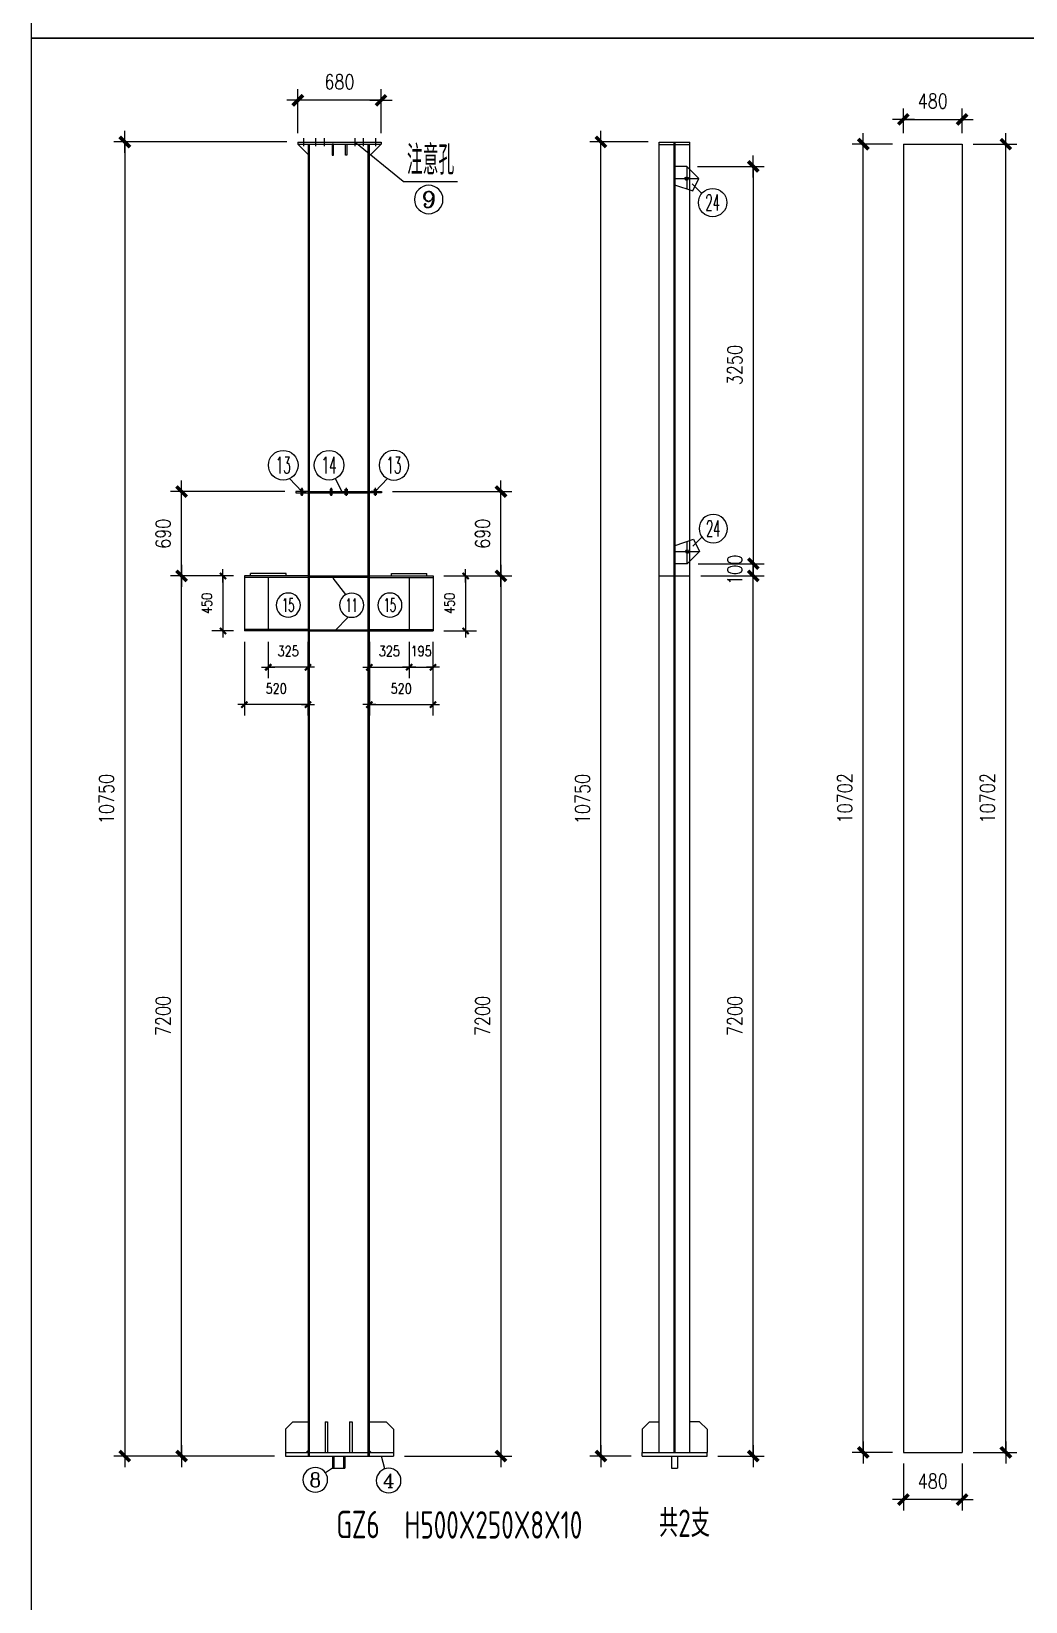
# Model space of a CAD drawing. Header units: millimetres. Extents: x 2451220 to 4527627, y -5186613 to -1639140.
# Drawn here: x 2483553 to 2491681, y -1775874 to -1763030 of the extents above; entities that cross this region are included whole.
import ezdxf
from ezdxf.enums import TextEntityAlignment as Align

# ---------------------------------------------------------------- set-up
doc = ezdxf.new("R2010")
doc.units = ezdxf.units.MM
doc.header["$LTSCALE"] = 1000
doc.header["$PDMODE"] = 34
doc.layers.add('钢架', color=7, linetype='Continuous', lineweight=25)
doc.styles.add('COMPLEX', font='COMPLEX')
doc.styles.add('DIM_FONT', font='simplex.shx', dxfattribs={"width": 0.8, "bigfont": 'hztxt.shx'})
doc.styles.add('hz', font='gbenor.shx', dxfattribs={"width": 0.75, "height": 100, "bigfont": 'gbcbig.shx'})
doc.styles.add('TSSD_Label', font='Tssdeng.shx', dxfattribs={"width": 0.7, "bigfont": 'hztxt.shx'})
doc.dimstyles.new('WGH(1)', dxfattribs={"dimscale": 1.2, "dimtxt": 100, "dimasz": 0.5, "dimexe": 75, "dimexo": 75, "dimgap": 75, "dimtad": 1, "dimdec": 0, "dimzin": 0, "dimdsep": 46, "dimtxsty": 'DIM_FONT', "dimblk1": '_DIMX', "dimblk2": '_DIMX', "dimsah": 1, "dimcen": 0.09, "dimclrd": 3, "dimclre": 3, "dimclrt": 7, "dimadec": 0, "dimazin": 0, "dimtfac": 1, "dimtdec": 0, "dimtix": 1, "dimtmove": 2, "dimatfit": 3, "dimldrblk": '_DIMX', "dimfxl": 1, "dimtolj": 1, "dimtzin": 0, "dimarcsym": 0})

# ---------------------------------------------------------------- blocks, each defined once
blk = doc.blocks.new('轴线标号')
at = {"lineweight": 13}
blk.add_circle((0, 0), 0.5, dxfattribs=at)
at = {"layer": '钢架', "lineweight": 13, "style": 'COMPLEX', "width": 1.041667}
blk.add_attdef('A', text='', height=0.56, dxfattribs=at).set_placement((-0.25, -0.28), (0.25, -0.28), align=Align.FIT)
blk = doc.blocks.new('_DIMX')
blk.add_line((-150, 0), (150, 0))
at = {"const_width": 50}
blk.add_lwpolyline([(-70, -70), (70, 70)], dxfattribs=at)
blk = doc.blocks.new('*D2191')
at = {"color": 3, "lineweight": -2}
for p, q in [((2485204, -1767484), (2485029, -1767484)), ((2485119, -1767485), (2485119, -1767934)), ((2485204, -1767934), (2485029, -1767934))]:
    blk.add_line(p, q, dxfattribs=at)
at = {"layer": 'Defpoints', "color": 0}
for p in [(2485294, -1767484), (2485119, -1767934), (2485294, -1767934)]:
    blk.add_point(p, dxfattribs=at)
at = {"color": 3, "lineweight": -2, "xscale": 0.36, "yscale": 0.36, "zscale": 0.36}
for p, rotation in [((2485119, -1767484), 90), ((2485119, -1767934), 270)]:
    blk.add_blockref('_DIMX', p, dxfattribs=dict(at, rotation=rotation))
at = {"color": 7, "insert": (2484987, -1767709), "char_height": 84, "attachment_point": 5, "rotation": 90, "style": 'DIM_FONT'}
blk.add_mtext('\\A1;450', dxfattribs=at)
blk = doc.blocks.new('*D2192')
at = {"color": 3, "lineweight": -2}
for p, q in [((2485489, -1768024), (2485489, -1768321)), ((2485814, -1768024), (2485814, -1768321)), ((2485489, -1768231), (2485489, -1768231)), ((2485814, -1768231), (2485489, -1768231)), ((2485815, -1768231), (2485815, -1768231))]:
    blk.add_line(p, q, dxfattribs=at)
at = {"layer": 'Defpoints', "color": 0}
for p in [(2485489, -1767934), (2485814, -1767934), (2485489, -1768231)]:
    blk.add_point(p, dxfattribs=at)
at = {"color": 3, "lineweight": -2, "xscale": 0.36, "yscale": 0.36, "zscale": 0.36}
blk.add_blockref('_DIMX', (2485489, -1768231), dxfattribs=at)
at = {"color": 3, "lineweight": -2, "xscale": 0.36, "yscale": 0.36, "zscale": 0.36, "rotation": 180}
blk.add_blockref('_DIMX', (2485814, -1768231), dxfattribs=at)
at = {"color": 7, "insert": (2485652, -1768099), "char_height": 84, "attachment_point": 5, "style": 'DIM_FONT'}
blk.add_mtext('\\A1;325', dxfattribs=at)
blk = doc.blocks.new('*D2193')
at = {"color": 3, "lineweight": -2}
for p, q in [((2485294, -1768024), (2485294, -1768627)), ((2485814, -1768024), (2485814, -1768627)), ((2485814, -1768537), (2485295, -1768537))]:
    blk.add_line(p, q, dxfattribs=at)
at = {"layer": 'Defpoints', "color": 0}
for p in [(2485294, -1767934), (2485814, -1767934), (2485294, -1768537)]:
    blk.add_point(p, dxfattribs=at)
at = {"color": 3, "lineweight": -2, "xscale": 0.36, "yscale": 0.36, "zscale": 0.36, "rotation": 180}
blk.add_blockref('_DIMX', (2485294, -1768537), dxfattribs=at)
at = {"color": 3, "lineweight": -2, "xscale": 0.36, "yscale": 0.36, "zscale": 0.36}
blk.add_blockref('_DIMX', (2485814, -1768537), dxfattribs=at)
at = {"color": 7, "insert": (2485554, -1768405), "char_height": 84, "attachment_point": 5, "style": 'DIM_FONT'}
blk.add_mtext('\\A1;520', dxfattribs=at)
blk = doc.blocks.new('*D2194')
at = {"color": 3, "lineweight": -2}
for p, q in [((2485731, -1763862), (2485731, -1763503)), ((2486411, -1763593), (2485732, -1763593)), ((2486411, -1763862), (2486411, -1763503))]:
    blk.add_line(p, q, dxfattribs=at)
at = {"layer": 'Defpoints', "color": 0}
for p in [(2485731, -1763593), (2485731, -1763952), (2486411, -1763952)]:
    blk.add_point(p, dxfattribs=at)
at = {"color": 3, "lineweight": -2, "xscale": 0.6, "yscale": 0.6, "zscale": 0.6, "rotation": 180}
blk.add_blockref('_DIMX', (2485731, -1763593), dxfattribs=at)
at = {"color": 3, "lineweight": -2, "xscale": 0.6, "yscale": 0.6, "zscale": 0.6}
blk.add_blockref('_DIMX', (2486411, -1763593), dxfattribs=at)
at = {"color": 7, "insert": (2486071, -1763443), "char_height": 120, "attachment_point": 5, "style": 'DIM_FONT'}
blk.add_mtext('\\A1;680', dxfattribs=at)
blk = doc.blocks.new('*D2195')
at = {"color": 3, "lineweight": -2}
for p, q in [((2487016, -1767484), (2487193, -1767484)), ((2487103, -1767485), (2487103, -1767934)), ((2486926, -1767934), (2487193, -1767934))]:
    blk.add_line(p, q, dxfattribs=at)
at = {"layer": 'Defpoints', "color": 0}
for p in [(2486926, -1767484), (2486836, -1767934), (2487103, -1767934)]:
    blk.add_point(p, dxfattribs=at)
at = {"color": 3, "lineweight": -2, "xscale": 0.36, "yscale": 0.36, "zscale": 0.36}
for p, rotation in [((2487103, -1767484), 90), ((2487103, -1767934), 270)]:
    blk.add_blockref('_DIMX', p, dxfattribs=dict(at, rotation=rotation))
at = {"color": 7, "insert": (2486971, -1767709), "char_height": 84, "attachment_point": 5, "rotation": 90, "style": 'DIM_FONT'}
blk.add_mtext('\\A1;450', dxfattribs=at)
blk = doc.blocks.new('*D2196')
at = {"color": 3, "lineweight": -2}
for p, q in [((2486316, -1768024), (2486316, -1768321)), ((2486641, -1768024), (2486641, -1768321)), ((2486316, -1768231), (2486316, -1768231)), ((2486316, -1768231), (2486641, -1768231)), ((2486642, -1768231), (2486642, -1768231))]:
    blk.add_line(p, q, dxfattribs=at)
at = {"layer": 'Defpoints', "color": 0}
for p in [(2486316, -1767934), (2486641, -1767934), (2486641, -1768231)]:
    blk.add_point(p, dxfattribs=at)
at = {"color": 3, "lineweight": -2, "xscale": 0.36, "yscale": 0.36, "zscale": 0.36}
blk.add_blockref('_DIMX', (2486316, -1768231), dxfattribs=at)
at = {"color": 3, "lineweight": -2, "xscale": 0.36, "yscale": 0.36, "zscale": 0.36, "rotation": 180}
blk.add_blockref('_DIMX', (2486641, -1768231), dxfattribs=at)
at = {"color": 7, "insert": (2486479, -1768099), "char_height": 84, "attachment_point": 5, "style": 'DIM_FONT'}
blk.add_mtext('\\A1;325', dxfattribs=at)
blk = doc.blocks.new('*D2197')
at = {"color": 3, "lineweight": -2}
for p, q in [((2486316, -1768024), (2486316, -1768627)), ((2486836, -1768024), (2486836, -1768627)), ((2486317, -1768537), (2486836, -1768537))]:
    blk.add_line(p, q, dxfattribs=at)
at = {"layer": 'Defpoints', "color": 0}
for p in [(2486316, -1767934), (2486836, -1767934), (2486836, -1768537)]:
    blk.add_point(p, dxfattribs=at)
at = {"color": 3, "lineweight": -2, "xscale": 0.36, "yscale": 0.36, "zscale": 0.36, "rotation": 180}
blk.add_blockref('_DIMX', (2486316, -1768537), dxfattribs=at)
at = {"color": 3, "lineweight": -2, "xscale": 0.36, "yscale": 0.36, "zscale": 0.36}
blk.add_blockref('_DIMX', (2486836, -1768537), dxfattribs=at)
at = {"color": 7, "insert": (2486576, -1768405), "char_height": 84, "attachment_point": 5, "style": 'DIM_FONT'}
blk.add_mtext('\\A1;520', dxfattribs=at)
blk = doc.blocks.new('*D2198')
at = {"color": 3, "lineweight": -2}
for p, q in [((2486926, -1767484), (2487482, -1767484)), ((2487392, -1767485), (2487392, -1774684)), ((2486603, -1774684), (2487482, -1774684))]:
    blk.add_line(p, q, dxfattribs=at)
at = {"layer": 'Defpoints', "color": 0}
for p in [(2486836, -1767484), (2486513, -1774684), (2487392, -1774684)]:
    blk.add_point(p, dxfattribs=at)
at = {"color": 3, "lineweight": -2, "xscale": 0.6, "yscale": 0.6, "zscale": 0.6}
for p, rotation in [((2487392, -1767484), 90), ((2487392, -1774684), 270)]:
    blk.add_blockref('_DIMX', p, dxfattribs=dict(at, rotation=rotation))
at = {"color": 7, "insert": (2487242, -1771084), "char_height": 120, "attachment_point": 5, "rotation": 90, "style": 'DIM_FONT'}
blk.add_mtext('\\A1;7200', dxfattribs=at)
blk = doc.blocks.new('*D482')
at = {"color": 3, "lineweight": -2}
for p, q in [((2485641, -1763934), (2484226, -1763934)), ((2484316, -1763935), (2484316, -1774684)), ((2485100, -1774684), (2484226, -1774684))]:
    blk.add_line(p, q, dxfattribs=at)
at = {"layer": 'Defpoints', "color": 0}
for p in [(2485731, -1763934), (2484316, -1774684), (2485190, -1774684)]:
    blk.add_point(p, dxfattribs=at)
at = {"color": 3, "lineweight": -2, "xscale": 0.6, "yscale": 0.6, "zscale": 0.6}
for p, rotation in [((2484316, -1763934), 90), ((2484316, -1774684), 270)]:
    blk.add_blockref('_DIMX', p, dxfattribs=dict(at, rotation=rotation))
at = {"color": 7, "insert": (2484166, -1769309), "char_height": 120, "attachment_point": 5, "rotation": 90, "style": 'DIM_FONT'}
blk.add_mtext('\\A1;10750', dxfattribs=at)
blk = doc.blocks.new('*D483')
at = {"color": 3, "lineweight": -2}
for p, q in [((2486641, -1768024), (2486641, -1768321)), ((2486836, -1768024), (2486836, -1768321)), ((2486641, -1768231), (2486641, -1768231)), ((2486641, -1768231), (2486836, -1768231)), ((2486837, -1768231), (2486837, -1768231))]:
    blk.add_line(p, q, dxfattribs=at)
at = {"layer": 'Defpoints', "color": 0}
for p in [(2486641, -1767934), (2486836, -1767934), (2486836, -1768231)]:
    blk.add_point(p, dxfattribs=at)
at = {"color": 3, "lineweight": -2, "xscale": 0.36, "yscale": 0.36, "zscale": 0.36}
blk.add_blockref('_DIMX', (2486641, -1768231), dxfattribs=at)
at = {"color": 3, "lineweight": -2, "xscale": 0.36, "yscale": 0.36, "zscale": 0.36, "rotation": 180}
blk.add_blockref('_DIMX', (2486836, -1768231), dxfattribs=at)
at = {"color": 7, "insert": (2486739, -1768099), "char_height": 84, "attachment_point": 5, "style": 'DIM_FONT'}
blk.add_mtext('\\A1;195', dxfattribs=at)
blk = doc.blocks.new('*D2199')
at = {"color": 3, "lineweight": -2}
for p, q in [((2486504, -1766794), (2487482, -1766794)), ((2487392, -1767484), (2487392, -1766795)), ((2487016, -1767484), (2487482, -1767484))]:
    blk.add_line(p, q, dxfattribs=at)
at = {"layer": 'Defpoints', "color": 0}
for p in [(2486414, -1766794), (2487392, -1766794), (2486926, -1767484)]:
    blk.add_point(p, dxfattribs=at)
at = {"color": 3, "lineweight": -2, "xscale": 0.6, "yscale": 0.6, "zscale": 0.6}
for p, rotation in [((2487392, -1766794), 90), ((2487392, -1767484), 270)]:
    blk.add_blockref('_DIMX', p, dxfattribs=dict(at, rotation=rotation))
at = {"color": 7, "insert": (2487242, -1767139), "char_height": 120, "attachment_point": 5, "rotation": 90, "style": 'DIM_FONT'}
blk.add_mtext('\\A1;690', dxfattribs=at)
blk = doc.blocks.new('*D2200')
at = {"color": 3, "lineweight": -2}
for p, q in [((2489000, -1764134), (2489545, -1764134)), ((2489455, -1764135), (2489455, -1767384)), ((2489005, -1767384), (2489545, -1767384))]:
    blk.add_line(p, q, dxfattribs=at)
at = {"layer": 'Defpoints', "color": 0}
for p in [(2488910, -1764134), (2488915, -1767384), (2489455, -1767384)]:
    blk.add_point(p, dxfattribs=at)
at = {"color": 3, "lineweight": -2, "xscale": 0.6, "yscale": 0.6, "zscale": 0.6}
for p, rotation in [((2489455, -1764134), 90), ((2489455, -1767384), 270)]:
    blk.add_blockref('_DIMX', p, dxfattribs=dict(at, rotation=rotation))
at = {"color": 7, "insert": (2489305, -1765759), "char_height": 120, "attachment_point": 5, "rotation": 90, "style": 'DIM_FONT'}
blk.add_mtext('\\A1;3250', dxfattribs=at)
blk = doc.blocks.new('*D2201')
at = {"color": 3, "lineweight": -2}
for p, q in [((2489026, -1767484), (2489545, -1767484)), ((2489455, -1774684), (2489455, -1767485)), ((2489166, -1774684), (2489545, -1774684))]:
    blk.add_line(p, q, dxfattribs=at)
at = {"layer": 'Defpoints', "color": 0}
for p in [(2488936, -1767484), (2489455, -1767484), (2489076, -1774684)]:
    blk.add_point(p, dxfattribs=at)
at = {"color": 3, "lineweight": -2, "xscale": 0.6, "yscale": 0.6, "zscale": 0.6}
for p, rotation in [((2489455, -1767484), 90), ((2489455, -1774684), 270)]:
    blk.add_blockref('_DIMX', p, dxfattribs=dict(at, rotation=rotation))
at = {"color": 7, "insert": (2489305, -1771084), "char_height": 120, "attachment_point": 5, "rotation": 90, "style": 'DIM_FONT'}
blk.add_mtext('\\A1;7200', dxfattribs=at)
blk = doc.blocks.new('*D2202')
at = {"color": 3, "lineweight": -2}
for p, q in [((2489188, -1767384), (2489545, -1767384)), ((2489455, -1767384), (2489455, -1767383)), ((2489455, -1767484), (2489455, -1767384)), ((2489026, -1767484), (2489545, -1767484)), ((2489455, -1767485), (2489455, -1767486))]:
    blk.add_line(p, q, dxfattribs=at)
at = {"layer": 'Defpoints', "color": 0}
for p in [(2489098, -1767384), (2489455, -1767384), (2488936, -1767484)]:
    blk.add_point(p, dxfattribs=at)
at = {"color": 3, "lineweight": -2, "xscale": 0.6, "yscale": 0.6, "zscale": 0.6}
for p, rotation in [((2489455, -1767384), 270), ((2489455, -1767484), 90)]:
    blk.add_blockref('_DIMX', p, dxfattribs=dict(at, rotation=rotation))
at = {"color": 7, "insert": (2489305, -1767434), "char_height": 120, "attachment_point": 5, "rotation": 90, "style": 'DIM_FONT'}
blk.add_mtext('\\A1;100', dxfattribs=at)
blk = doc.blocks.new('*D2203')
at = {"color": 3, "lineweight": -2}
for p, q in [((2490682, -1774744), (2490682, -1775130)), ((2491162, -1774744), (2491162, -1775130)), ((2491161, -1775040), (2490682, -1775040))]:
    blk.add_line(p, q, dxfattribs=at)
at = {"layer": 'Defpoints', "color": 0}
for p in [(2490682, -1774654), (2491162, -1774654), (2490682, -1775040)]:
    blk.add_point(p, dxfattribs=at)
at = {"color": 3, "lineweight": -2, "xscale": 0.6, "yscale": 0.6, "zscale": 0.6, "rotation": 180}
blk.add_blockref('_DIMX', (2490682, -1775040), dxfattribs=at)
at = {"color": 3, "lineweight": -2, "xscale": 0.6, "yscale": 0.6, "zscale": 0.6}
blk.add_blockref('_DIMX', (2491162, -1775040), dxfattribs=at)
at = {"color": 7, "insert": (2490922, -1774890), "char_height": 120, "attachment_point": 5, "style": 'DIM_FONT'}
blk.add_mtext('\\A1;480', dxfattribs=at)
blk = doc.blocks.new('*D2204')
at = {"color": 3, "lineweight": -2}
for p, q in [((2490592, -1763952), (2490264, -1763952)), ((2490354, -1774654), (2490354, -1763953)), ((2490592, -1774654), (2490264, -1774654))]:
    blk.add_line(p, q, dxfattribs=at)
at = {"layer": 'Defpoints', "color": 0}
for p in [(2490354, -1763952), (2490682, -1763952), (2490682, -1774654)]:
    blk.add_point(p, dxfattribs=at)
at = {"color": 3, "lineweight": -2, "xscale": 0.6, "yscale": 0.6, "zscale": 0.6}
for p, rotation in [((2490354, -1763952), 90), ((2490354, -1774654), 270)]:
    blk.add_blockref('_DIMX', p, dxfattribs=dict(at, rotation=rotation))
at = {"color": 7, "insert": (2490204, -1769303), "char_height": 120, "attachment_point": 5, "rotation": 90, "style": 'DIM_FONT'}
blk.add_mtext('\\A1;10702', dxfattribs=at)
blk = doc.blocks.new('*D2205')
at = {"color": 3, "lineweight": -2}
for p, q in [((2491252, -1763952), (2491610, -1763952)), ((2491520, -1774654), (2491520, -1763953)), ((2491252, -1774654), (2491610, -1774654))]:
    blk.add_line(p, q, dxfattribs=at)
at = {"layer": 'Defpoints', "color": 0}
for p in [(2491162, -1763952), (2491520, -1763952), (2491162, -1774654)]:
    blk.add_point(p, dxfattribs=at)
at = {"color": 3, "lineweight": -2, "xscale": 0.6, "yscale": 0.6, "zscale": 0.6}
for p, rotation in [((2491520, -1763952), 90), ((2491520, -1774654), 270)]:
    blk.add_blockref('_DIMX', p, dxfattribs=dict(at, rotation=rotation))
at = {"color": 7, "insert": (2491370, -1769303), "char_height": 120, "attachment_point": 5, "rotation": 90, "style": 'DIM_FONT'}
blk.add_mtext('\\A1;10702', dxfattribs=at)
blk = doc.blocks.new('*D2247')
at = {"color": 3, "lineweight": -2}
for p, q in [((2485204, -1767484), (2484691, -1767484)), ((2484781, -1774684), (2484781, -1767485)), ((2485539, -1774684), (2484691, -1774684))]:
    blk.add_line(p, q, dxfattribs=at)
at = {"layer": 'Defpoints', "color": 0}
for p in [(2484781, -1767484), (2485294, -1767484), (2485629, -1774684)]:
    blk.add_point(p, dxfattribs=at)
at = {"color": 3, "lineweight": -2, "xscale": 0.6, "yscale": 0.6, "zscale": 0.6}
for p, rotation in [((2484781, -1767484), 90), ((2484781, -1774684), 270)]:
    blk.add_blockref('_DIMX', p, dxfattribs=dict(at, rotation=rotation))
at = {"color": 7, "insert": (2484631, -1771084), "char_height": 120, "attachment_point": 5, "rotation": 90, "style": 'DIM_FONT'}
blk.add_mtext('\\A1;7200', dxfattribs=at)
blk = doc.blocks.new('*D2248')
at = {"color": 3, "lineweight": -2}
for p, q in [((2485624, -1766794), (2484691, -1766794)), ((2484781, -1767484), (2484781, -1766795)), ((2485204, -1767484), (2484691, -1767484))]:
    blk.add_line(p, q, dxfattribs=at)
at = {"layer": 'Defpoints', "color": 0}
for p in [(2484781, -1766794), (2485714, -1766794), (2485294, -1767484)]:
    blk.add_point(p, dxfattribs=at)
at = {"color": 3, "lineweight": -2, "xscale": 0.6, "yscale": 0.6, "zscale": 0.6}
for p, rotation in [((2484781, -1766794), 90), ((2484781, -1767484), 270)]:
    blk.add_blockref('_DIMX', p, dxfattribs=dict(at, rotation=rotation))
at = {"color": 7, "insert": (2484631, -1767139), "char_height": 120, "attachment_point": 5, "rotation": 90, "style": 'DIM_FONT'}
blk.add_mtext('\\A1;690', dxfattribs=at)
blk = doc.blocks.new('*D2249')
at = {"color": 3, "lineweight": -2}
for p, q in [((2488596, -1763934), (2488119, -1763934)), ((2488209, -1774684), (2488209, -1763935)), ((2488456, -1774684), (2488119, -1774684))]:
    blk.add_line(p, q, dxfattribs=at)
at = {"layer": 'Defpoints', "color": 0}
for p in [(2488209, -1763934), (2488686, -1763934), (2488546, -1774684)]:
    blk.add_point(p, dxfattribs=at)
at = {"color": 3, "lineweight": -2, "xscale": 0.6, "yscale": 0.6, "zscale": 0.6}
for p, rotation in [((2488209, -1763934), 90), ((2488209, -1774684), 270)]:
    blk.add_blockref('_DIMX', p, dxfattribs=dict(at, rotation=rotation))
at = {"color": 7, "insert": (2488059, -1769309), "char_height": 120, "attachment_point": 5, "rotation": 90, "style": 'DIM_FONT'}
blk.add_mtext('\\A1;10750', dxfattribs=at)
blk = doc.blocks.new('*D1134')
at = {"color": 3, "lineweight": -2}
for p, q in [((2490682, -1763862), (2490682, -1763659)), ((2491162, -1763862), (2491162, -1763659)), ((2490682, -1763749), (2491161, -1763749))]:
    blk.add_line(p, q, dxfattribs=at)
at = {"layer": 'Defpoints', "color": 0}
for p in [(2491162, -1763749), (2490682, -1763952), (2491162, -1763952)]:
    blk.add_point(p, dxfattribs=at)
at = {"color": 3, "lineweight": -2, "xscale": 0.6, "yscale": 0.6, "zscale": 0.6, "rotation": 180}
blk.add_blockref('_DIMX', (2490682, -1763749), dxfattribs=at)
at = {"color": 3, "lineweight": -2, "xscale": 0.6, "yscale": 0.6, "zscale": 0.6}
blk.add_blockref('_DIMX', (2491162, -1763749), dxfattribs=at)
at = {"color": 7, "insert": (2490922, -1763599), "char_height": 120, "attachment_point": 5, "style": 'DIM_FONT'}
blk.add_mtext('\\A1;480', dxfattribs=at)

msp = doc.modelspace()

# ---------------------------------------------------------------- linework, layer by layer
at = {"color": 2}
for p, q in [((2485731.3, -1763934.3), (2486411.3, -1763934.3)), ((2485731.3, -1763934.3), (2485731.3, -1763952.3)), ((2485731.3, -1763952.3), (2486411.3, -1763952.3)), ((2485776.3, -1763902.4), (2485776.3, -1763969.1)), ((2485876.3, -1763902.4), (2485876.3, -1763969.1)), ((2485946.3, -1763902.4), (2485946.3, -1763969.1)), ((2486196.3, -1763902.4), (2486196.3, -1763969.1)), ((2486266.3, -1763902.4), (2486266.3, -1763969.1)), ((2486366.3, -1763902.4), (2486366.3, -1763969.1)), ((2486411.3, -1763934.3), (2486411.3, -1763952.3)), ((2490681.8, -1763952.3), (2491161.8, -1763952.3))]:
    msp.add_line(p, q, dxfattribs=at)
for p, q in [((2485731.3, -1763952.3), (2485821.3, -1764042.3)), ((2485814.3, -1763952.3), (2485814.3, -1774684.3)), ((2485824.3, -1763952.3), (2485824.3, -1774684.3)), ((2486591.1, -1764257.4), (2486196.3, -1763934.3)), ((2486304.3, -1763952.3), (2486304.3, -1774684.3)), ((2486314.3, -1763952.3), (2486314.3, -1774684.3)), ((2486321.3, -1764042.3), (2486411.3, -1763952.3)), ((2488686.4, -1774654.3), (2488686.4, -1763934.3)), ((2488686.4, -1763934.3), (2488936.4, -1763934.3)), ((2488686.4, -1763954.3), (2488936.4, -1763954.3)), ((2488807.4, -1774654.3), (2488807.4, -1763934.3)), ((2488811.4, -1774654.3), (2488811.4, -1763934.3)), ((2488815.4, -1774654.3), (2488815.4, -1763934.3)), ((2488936.4, -1774654.3), (2488936.4, -1763934.3)), ((2490681.8, -1763952.3), (2490681.8, -1774654.3)), ((2491161.8, -1763952.3), (2491161.8, -1774654.3)), ((2488910.3, -1764134.2), (2488810.3, -1764134.2)), ((2488910.3, -1764134.2), (2488810.3, -1764134.2)), ((2488810.3, -1764234.2), (2489010.3, -1764234.2)), ((2488910.3, -1764134.2), (2488910.3, -1764317.5)), ((2488910.3, -1764134.2), (2489010.3, -1764234.2)), ((2488960.3, -1764334.2), (2489010.3, -1764234.2)), ((2486591.1, -1764257.4), (2487035.3, -1764257.4)), ((2488810.3, -1764284.2), (2488960.3, -1764334.2)), ((2489027.8, -1764350.8), (2488954.2, -1764277.3)), ((2485764.3, -1766794.3), (2485663.7, -1766687.7)), ((2486037.1, -1766688.1), (2486089.7, -1766794.3)), ((2486364.3, -1766794.3), (2486465, -1766687.7)), ((2485814.3, -1766794.3), (2485714.3, -1766794.3)), ((2485714.3, -1766794.3), (2485714.3, -1766804.3)), ((2485714.3, -1766804.3), (2485814.3, -1766804.3)), ((2485764.3, -1766764), (2485764.3, -1766829.3)), ((2485764.3, -1766794.3), (2485799.3, -1766794.3)), ((2485826.3, -1766794.3), (2486304.3, -1766794.3)), ((2485826.3, -1766804.3), (2486304.3, -1766804.3)), ((2486003.5, -1766764), (2486003.5, -1766829.3)), ((2486125.2, -1766764), (2486125.2, -1766829.3)), ((2486314.3, -1766794.3), (2486414.3, -1766794.3)), ((2486414.3, -1766804.3), (2486314.3, -1766804.3)), ((2486364.3, -1766794.3), (2486329.3, -1766794.3)), ((2486364.3, -1766764), (2486364.3, -1766829.3)), ((2486414.3, -1766794.3), (2486414.3, -1766804.3)), ((2488815.4, -1767234.3), (2488965.4, -1767184.3)), ((2488915.4, -1767384.3), (2488915.4, -1767201)), ((2489033, -1767167.8), (2488959.3, -1767241.2)), ((2488965.4, -1767184.3), (2489015.4, -1767284.3)), ((2488815.4, -1767284.3), (2489015.4, -1767284.3)), ((2488915.4, -1767384.3), (2489015.4, -1767284.3)), ((2485634.3, -1767464.3), (2485344.3, -1767464.3)), ((2485344.3, -1767484.3), (2485344.3, -1767464.3)), ((2485634.3, -1767484.3), (2485634.3, -1767464.3)), ((2486496.3, -1767464.3), (2486786.3, -1767464.3)), ((2486496.3, -1767484.3), (2486496.3, -1767464.3)), ((2486786.3, -1767484.3), (2486786.3, -1767464.3)), ((2488915.4, -1767384.3), (2488815.4, -1767384.3)), ((2485814.3, -1767484.3), (2485294.3, -1767484.3)), ((2485294.3, -1767484.3), (2485294.3, -1767934.3)), ((2485814.3, -1767496.3), (2485294.3, -1767496.3)), ((2485489.3, -1767496.3), (2485489.3, -1767922.3)), ((2485826.3, -1767484.3), (2486304.3, -1767484.3)), ((2485826.3, -1767494.3), (2486304.3, -1767494.3)), ((2486122.7, -1767637.2), (2486019.7, -1767502.7)), ((2486316.3, -1767484.3), (2486836.3, -1767484.3)), ((2486316.3, -1767496.3), (2486836.3, -1767496.3)), ((2486641.3, -1767496.3), (2486641.3, -1767922.3)), ((2486836.3, -1767484.3), (2486836.3, -1767934.3)), ((2488686.4, -1767484.3), (2488936.4, -1767484.3)), ((2486144.7, -1767818.9), (2486033.6, -1767934.3)), ((2485814.3, -1767922.3), (2485294.3, -1767922.3)), ((2485814.3, -1767934.3), (2485294.3, -1767934.3)), ((2485826.3, -1767924.3), (2486304.3, -1767924.3)), ((2485826.3, -1767934.3), (2486304.3, -1767934.3)), ((2486316.3, -1767922.3), (2486836.3, -1767922.3)), ((2486316.3, -1767934.3), (2486836.3, -1767934.3)), ((2485629.3, -1774464.3), (2485689.3, -1774404.3)), ((2485629.3, -1774464.3), (2485629.3, -1774654.3)), ((2485689.3, -1774404.3), (2485824.3, -1774404.3)), ((2485954.3, -1774404.3), (2485954.3, -1774654.3)), ((2485954.3, -1774404.3), (2485974.3, -1774404.3)), ((2485974.3, -1774404.3), (2485974.3, -1774654.3)), ((2486154.3, -1774404.3), (2486154.3, -1774654.3)), ((2486154.3, -1774404.3), (2486174.3, -1774404.3)), ((2486174.3, -1774404.3), (2486174.3, -1774654.3)), ((2486304.3, -1774404.3), (2486453.3, -1774404.3)), ((2486453.3, -1774404.3), (2486513.3, -1774464.3)), ((2486513.3, -1774464.3), (2486513.3, -1774654.3)), ((2488546.4, -1774464.3), (2488606.4, -1774404.3)), ((2488546.4, -1774464.3), (2488546.4, -1774654.3)), ((2488606.4, -1774404.3), (2488686.4, -1774404.3)), ((2489016.4, -1774404.3), (2488936.4, -1774404.3)), ((2489076.4, -1774464.3), (2489016.4, -1774404.3)), ((2489076.4, -1774464.3), (2489076.4, -1774654.3)), ((2485629.3, -1774654.3), (2485629.3, -1774684.3)), ((2485629.3, -1774654.3), (2486513.3, -1774654.3)), ((2485764.3, -1774654.3), (2486364.3, -1774654.3)), ((2485799.3, -1774654.3), (2485814.3, -1774639.3)), ((2485814.3, -1774654.3), (2486328.3, -1774654.3)), ((2485814.3, -1774654.3), (2486328.3, -1774654.3)), ((2486329.3, -1774654.3), (2486314.3, -1774639.3)), ((2486513.3, -1774654.3), (2486513.3, -1774684.3)), ((2488546.4, -1774684.3), (2488546.4, -1774654.3)), ((2488546.4, -1774654.3), (2489076.4, -1774654.3)), ((2489076.4, -1774684.3), (2489076.4, -1774654.3)), ((2489076.4, -1774684.3), (2489076.4, -1774654.3)), ((2490681.8, -1774654.3), (2491161.8, -1774654.3)), ((2490681.8, -1774654.3), (2491161.8, -1774654.3)), ((2490681.8, -1774654.3), (2491161.8, -1774654.3)), ((2490681.8, -1774654.3), (2491161.8, -1774654.3)), ((2485629.3, -1774684.3), (2486513.3, -1774684.3)), ((2485764.3, -1774684.3), (2486364.3, -1774684.3)), ((2485814.3, -1774684.3), (2486328.3, -1774684.3)), ((2485814.3, -1774684.3), (2486328.3, -1774684.3)), ((2486014.3, -1774784.3), (2485957.6, -1774822.1)), ((2486014.3, -1774684.3), (2486014.3, -1774784.3)), ((2486014.3, -1774684.3), (2486114.3, -1774684.3)), ((2486014.3, -1774684.3), (2486014.3, -1774784.3)), ((2486014.3, -1774784.3), (2486114.3, -1774784.3)), ((2486014.3, -1774784.3), (2486114.3, -1774784.3)), ((2486024.3, -1774684.3), (2486024.3, -1774784.3)), ((2486024.3, -1774684.3), (2486024.3, -1774784.3)), ((2486104.3, -1774684.3), (2486104.3, -1774784.3)), ((2486104.3, -1774684.3), (2486104.3, -1774784.3)), ((2486114.3, -1774684.3), (2486114.3, -1774784.3)), ((2486114.3, -1774684.3), (2486114.3, -1774784.3)), ((2486443.1, -1774788.3), (2486414.7, -1774684.3)), ((2488546.4, -1774684.3), (2489076.4, -1774684.3)), ((2488786.4, -1774684.3), (2488786.4, -1774784.3)), ((2488786.4, -1774784.3), (2488836.4, -1774784.3)), ((2488836.4, -1774684.3), (2488836.4, -1774784.3))]:
    msp.add_line(p, q)
for points in [[(2499972, -1763085.3), (2483552.7, -1763085.3), (2483552.7, -1750128.4), (2499972, -1750128.4)], [(2499972, -1776042.3), (2483552.7, -1776042.3), (2483552.7, -1763085.3), (2499972, -1763085.3)], [(2486011.3, -1764042.3), (2486021.3, -1764042.3), (2486021.3, -1763952.3), (2486011.3, -1763952.3)], [(2486011.3, -1764042.3), (2486021.3, -1764042.3), (2486021.3, -1763952.3), (2486011.3, -1763952.3)], [(2486131.3, -1764042.3), (2486121.3, -1764042.3), (2486121.3, -1763952.3), (2486131.3, -1763952.3)], [(2486131.3, -1764042.3), (2486121.3, -1764042.3), (2486121.3, -1763952.3), (2486131.3, -1763952.3)], [(2485771.9, -1766772.9), (2485756.2, -1766772.9), (2485756.2, -1766820.7), (2485771.9, -1766820.7)], [(2486011, -1766772.9), (2485995.3, -1766772.9), (2485995.3, -1766820.7), (2486011, -1766820.7)], [(2486117.6, -1766772.9), (2486133.3, -1766772.9), (2486133.3, -1766820.7), (2486117.6, -1766820.7)], [(2486356.7, -1766772.9), (2486372.4, -1766772.9), (2486372.4, -1766820.7), (2486356.7, -1766820.7)]]:
    msp.add_lwpolyline(points, close=True)
for centre in [(2488910.3, -1764234.2), (2488915.4, -1767284.3)]:
    msp.add_circle(centre, 15)

# ---------------------------------------------------------------- block references
ref = msp.add_blockref('轴线标号', (2486801.4, -1764404.6), dxfattribs=dict(xscale=-232.4988107294776, yscale=232.4988107294776, zscale=232.4988107293054))
ref.add_attrib('A', '9', dxfattribs={"layer": '钢架', "lineweight": 13, "height": 130.2, "style": 'COMPLEX', "width": 1.339286}).set_placement((2486743.2, -1764469.7), (2486859.5, -1764469.7), align=Align.FIT)
ref = msp.add_blockref('轴线标号', (2489122.3, -1764429.9), dxfattribs=dict(xscale=232.0951669607311, yscale=232.0951669607311, zscale=232.0951669606781, rotation=180))
ref.add_attrib('A', '24', dxfattribs={"layer": '钢架', "lineweight": 13, "height": 129.97, "style": 'COMPLEX', "width": 0.520833}).set_placement((2489064.3, -1764494.8), (2489180.4, -1764494.8), align=Align.FIT)
ref = msp.add_blockref('轴线标号', (2485611.7, -1766578.3), dxfattribs=dict(xscale=242.1862611765973, yscale=242.1862611765973, zscale=242.1862611763598))
ref.add_attrib('A', '13', dxfattribs={"layer": '钢架', "lineweight": 13, "height": 135.62, "style": 'COMPLEX', "width": 0.646552}).set_placement((2485551.2, -1766646.1), (2485672.3, -1766646.1), align=Align.FIT)
ref = msp.add_blockref('轴线标号', (2485986.2, -1766578.3), dxfattribs=dict(xscale=242.1862611765973, yscale=242.1862611765973, zscale=242.1862611763598))
ref.add_attrib('A', '14', dxfattribs={"layer": '钢架', "lineweight": 13, "height": 135.62, "style": 'COMPLEX', "width": 0.604839}).set_placement((2485925.7, -1766646.1), (2486046.8, -1766646.1), align=Align.FIT)
ref = msp.add_blockref('轴线标号', (2486516.9, -1766578.3), dxfattribs=dict(xscale=-242.1862611761317, yscale=242.1862611765973, zscale=242.1862611763598))
ref.add_attrib('A', '13', dxfattribs={"layer": '钢架', "lineweight": 13, "height": 135.62, "style": 'COMPLEX', "width": 0.646552}).set_placement((2486456.3, -1766646.1), (2486577.4, -1766646.1), align=Align.FIT)
ref = msp.add_blockref('轴线标号', (2489127.5, -1767097), dxfattribs=dict(xscale=-232.0951669607311, yscale=232.0951669607311, zscale=232.0951669606781))
ref.add_attrib('A', '24', dxfattribs={"layer": '钢架', "lineweight": 13, "height": 129.97, "style": 'COMPLEX', "width": 0.520833}).set_placement((2489069.4, -1767161.9), (2489185.5, -1767161.9), align=Align.FIT)
ref = msp.add_blockref('轴线标号', (2485652.9, -1767722.8), dxfattribs=dict(xscale=-197.7854466270655, yscale=197.7854466270655, zscale=197.7854466273605))
ref.add_attrib('A', '15', dxfattribs={"layer": '钢架', "lineweight": 13, "height": 110.76, "style": 'COMPLEX', "width": 0.646552}).set_placement((2485603.5, -1767778.2), (2485702.4, -1767778.2), align=Align.FIT)
ref = msp.add_blockref('轴线标号', (2486171, -1767723.5), dxfattribs=dict(xscale=-197.7854466270655, yscale=197.7854466270655, zscale=197.7854466273605))
ref.add_attrib('A', '11', dxfattribs={"layer": '钢架', "lineweight": 13, "height": 110.76, "style": 'COMPLEX', "width": 0.78125}).set_placement((2486121.6, -1767778.9), (2486220.5, -1767778.9), align=Align.FIT)
ref = msp.add_blockref('轴线标号', (2486483.7, -1767722.8), dxfattribs=dict(xscale=-197.7854466270655, yscale=197.7854466270655, zscale=197.7854466273605))
ref.add_attrib('A', '15', dxfattribs={"layer": '钢架', "lineweight": 13, "height": 110.76, "style": 'COMPLEX', "width": 0.646552}).set_placement((2486434.3, -1767778.2), (2486533.2, -1767778.2), align=Align.FIT)
ref = msp.add_blockref('轴线标号', (2485873.7, -1774878.1), dxfattribs=dict(xscale=-201.8218843135983, yscale=201.8218843135983, zscale=201.8218843136332))
ref.add_attrib('A', '8', dxfattribs={"layer": '钢架', "lineweight": 13, "height": 113, "style": 'COMPLEX', "width": 1.339286}).set_placement((2485823.2, -1774934.6), (2485924.1, -1774934.6), align=Align.FIT)
ref = msp.add_blockref('轴线标号', (2486473.5, -1774884.5), dxfattribs=dict(xscale=-201.8218843135983, yscale=201.8218843135983, zscale=201.8218843136332))
ref.add_attrib('A', '4', dxfattribs={"layer": '钢架', "lineweight": 13, "height": 113, "style": 'COMPLEX', "width": 1.171875}).set_placement((2486423, -1774941), (2486524, -1774941), align=Align.FIT)

# ---------------------------------------------------------------- texts
at = {"color": 0, "style": 'TSSD_Label', "width": 0.7}
for s, height, p in [('GZ6', 224.35, (2486046.1, -1775356.2)), ('H500X250X8X10', 224.347, (2486603.2, -1775359.3)), ('共2支', 224.35, (2488684.2, -1775345.8))]:
    msp.add_text(s, height=height, dxfattribs=at).set_placement(p)
at = {"layer": '钢架', "lineweight": 13, "insert": (2486623, -1763962.3), "char_height": 238.88, "width": 978.981, "attachment_point": 1, "style": 'hz'}
msp.add_mtext('注意孔', dxfattribs=at)

# ---------------------------------------------------------------- dimensions: what is measured, and where the dimension line sits
for base, p1, p2, picture, middle in [((2485731.3, -1763593.3), (2486411.3, -1763952.3), (2485731.3, -1763952.3), '*D2194', (2486071.3, -1763443.3)), ((2491161.8, -1763749.4), (2490681.8, -1763952.3), (2491161.8, -1763952.3), '*D1134', (2490921.8, -1763599.4)), ((2490681.8, -1775039.5), (2491161.8, -1774654.3), (2490681.8, -1774654.3), '*D2203', (2490921.8, -1774889.5))]:
    dim = msp.add_linear_dim(base=base, p1=p1, p2=p2, dimstyle='WGH(1)')
    dim.commit()
    dim.dimension.update_dxf_attribs({"geometry": picture, "text_midpoint": middle})
for base, p1, p2, picture, middle in [((2484316.2, -1774684.3), (2485731.3, -1763934.3), (2485190.1, -1774684.3), '*D482', (2484166.2, -1769309.3)), ((2488208.7, -1763934.3), (2488546.4, -1774684.3), (2488686.4, -1763934.3), '*D2249', (2488058.7, -1769309.3)), ((2490354, -1763952.3), (2490681.8, -1774654.3), (2490681.8, -1763952.3), '*D2204', (2490204, -1769303.3)), ((2491520.3, -1763952.3), (2491161.8, -1774654.3), (2491161.8, -1763952.3), '*D2205', (2491370.3, -1769303.3)), ((2489455, -1767384.3), (2488910.3, -1764134.2), (2488915.4, -1767384.3), '*D2200', (2489305, -1765759.3)), ((2484781.2, -1766794.3), (2485294.3, -1767484.3), (2485714.3, -1766794.3), '*D2248', (2484631.2, -1767139.3)), ((2487392.1, -1766794.3), (2486926.3, -1767484.3), (2486414.3, -1766794.3), '*D2199', (2487242.1, -1767139.3)), ((2489455, -1767384.3), (2488936.4, -1767484.3), (2489097.6, -1767384.3), '*D2202', (2489305, -1767434.3)), ((2484781.2, -1767484.3), (2485629.3, -1774684.3), (2485294.3, -1767484.3), '*D2247', (2484631.2, -1771084.3)), ((2487392.1, -1774684.3), (2486836.3, -1767484.3), (2486513.3, -1774684.3), '*D2198', (2487242.1, -1771084.3)), ((2489455, -1767484.3), (2489076.4, -1774684.3), (2488936.4, -1767484.3), '*D2201', (2489305, -1771084.3))]:
    dim = msp.add_linear_dim(base=base, p1=p1, p2=p2, angle=90, dimstyle='WGH(1)')
    dim.commit()
    dim.dimension.update_dxf_attribs({"geometry": picture, "text_midpoint": middle})
for base, p1, p2, angle, picture, middle in [((2485119.4, -1767934.3), (2485294.3, -1767484.3), (2485294.3, -1767934.3), 90, '*D2191', (2484987.4, -1767709.3)), ((2487102.8, -1767934.3), (2486926.3, -1767484.3), (2486836.3, -1767934.3), 90, '*D2195', (2486970.8, -1767709.3)), ((2485294.3, -1768536.5), (2485814.3, -1767934.3), (2485294.3, -1767934.3), 180, '*D2193', (2485554.3, -1768404.5)), ((2485489.3, -1768231.4), (2485814.3, -1767934.3), (2485489.3, -1767934.3), 180, '*D2192', (2485651.8, -1768099.4))]:
    dim = msp.add_linear_dim(base=base, p1=p1, p2=p2, angle=angle, dimstyle='WGH(1)', override={"dimtxt": 70, "dimasz": 0.3})
    dim.commit()
    dim.dimension.update_dxf_attribs({"geometry": picture, "text_midpoint": middle})
for base, p1, p2, picture, middle in [((2486641.3, -1768231.4), (2486316.3, -1767934.3), (2486641.3, -1767934.3), '*D2196', (2486478.8, -1768099.4)), ((2486836.3, -1768536.5), (2486316.3, -1767934.3), (2486836.3, -1767934.3), '*D2197', (2486576.3, -1768404.5)), ((2486836.3, -1768231.4), (2486641.3, -1767934.3), (2486836.3, -1767934.3), '*D483', (2486738.8, -1768099.4))]:
    dim = msp.add_linear_dim(base=base, p1=p1, p2=p2, dimstyle='WGH(1)', override={"dimtxt": 70, "dimasz": 0.3})
    dim.commit()
    dim.dimension.update_dxf_attribs({"geometry": picture, "text_midpoint": middle})

doc.saveas('drawing.dxf')
